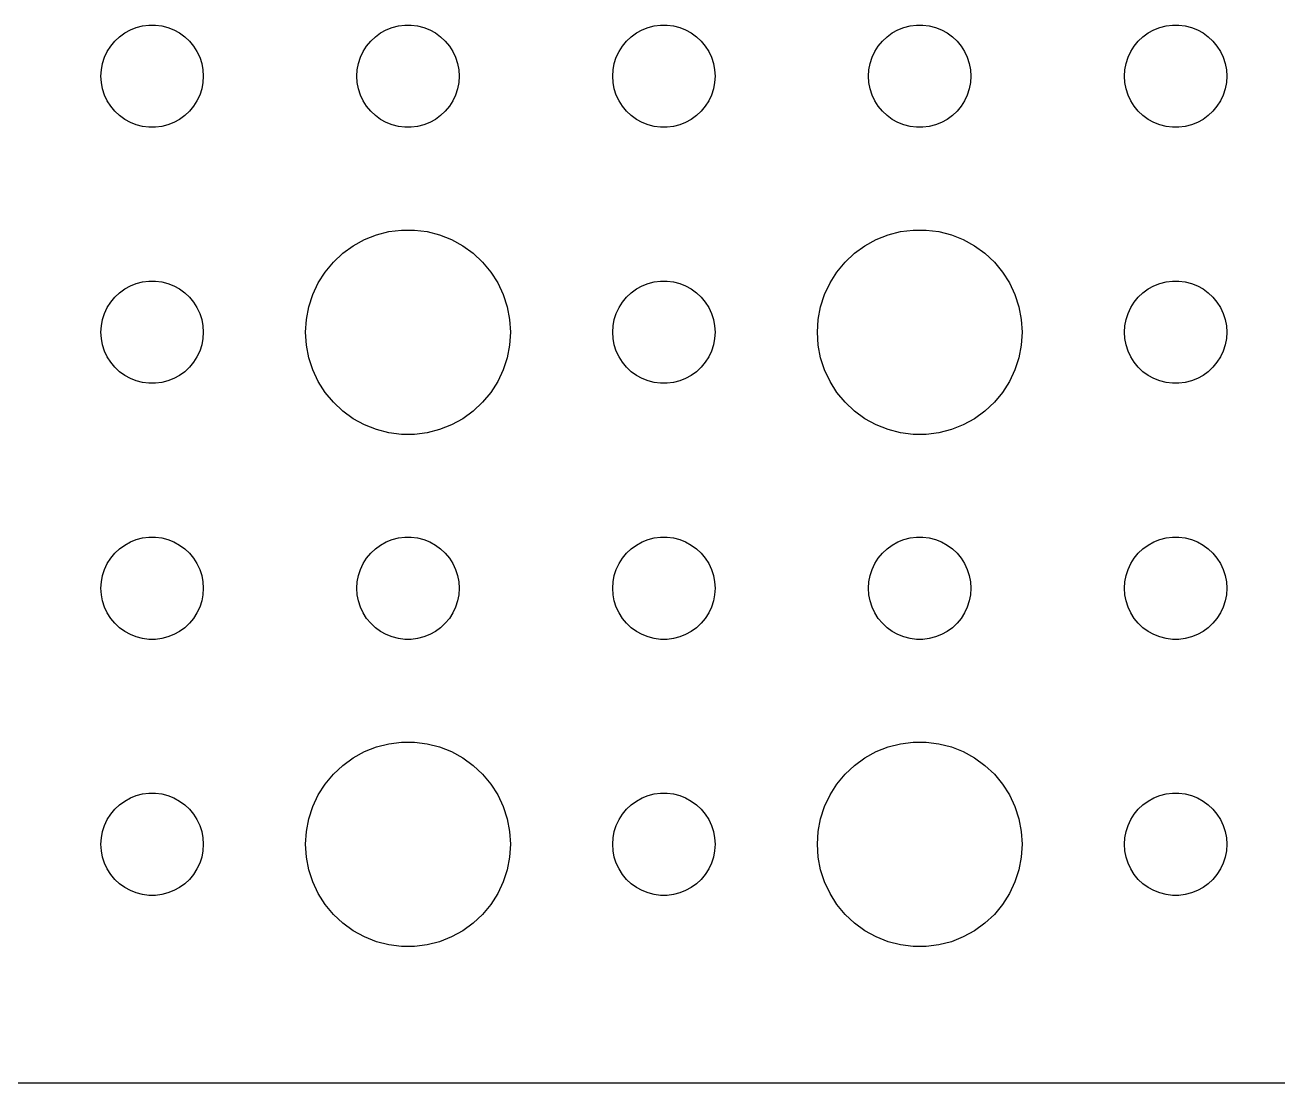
# Model space of a CAD drawing. Header units: metres. Extents: x -157 to 157, y -37 to 37.
# Drawn here: x -116.22 to -79.5, y -36.99 to -6 of the extents above; entities that cross this region are included whole.
import ezdxf

# ---------------------------------------------------------------- set-up
doc = ezdxf.new("R2010")
doc.units = ezdxf.units.M

msp = doc.modelspace()

# ---------------------------------------------------------------- linework, layer by layer
for p, q in [((-113.456, -6.34422), (-113.304, -6.23351)), ((-113.304, -6.23351), (-113.139, -6.14275)), ((-113.139, -6.14275), (-112.964, -6.07341)), ((-112.964, -6.07341), (-112.781, -6.02657)), ((-112.781, -6.02657), (-112.594, -6.00294)), ((-112.594, -6.00294), (-112.406, -6.00294)), ((-112.406, -6.00294), (-112.219, -6.02657)), ((-112.219, -6.02657), (-112.036, -6.07341)), ((-112.036, -6.07341), (-111.861, -6.14275)), ((-111.861, -6.14275), (-111.696, -6.23351)), ((-111.696, -6.23351), (-111.544, -6.34422)), ((-105.956, -6.34422), (-105.804, -6.23351)), ((-105.804, -6.23351), (-105.639, -6.14275)), ((-105.639, -6.14275), (-105.464, -6.07341)), ((-105.464, -6.07341), (-105.281, -6.02657)), ((-105.281, -6.02657), (-105.094, -6.00294)), ((-105.094, -6.00294), (-104.906, -6.00294)), ((-104.906, -6.00294), (-104.719, -6.02657)), ((-104.719, -6.02657), (-104.536, -6.07341)), ((-104.536, -6.07341), (-104.361, -6.14275)), ((-104.361, -6.14275), (-104.196, -6.23351)), ((-104.196, -6.23351), (-104.044, -6.34422)), ((-98.4561, -6.34422), (-98.3037, -6.23351)), ((-98.3037, -6.23351), (-98.1387, -6.14275)), ((-98.1387, -6.14275), (-97.9635, -6.07341)), ((-97.9635, -6.07341), (-97.7811, -6.02657)), ((-97.7811, -6.02657), (-97.5942, -6.00294)), ((-97.5942, -6.00294), (-97.4058, -6.00294)), ((-97.4058, -6.00294), (-97.2189, -6.02657)), ((-97.2189, -6.02657), (-97.0365, -6.07341)), ((-97.0365, -6.07341), (-96.8613, -6.14275)), ((-96.8613, -6.14275), (-96.6963, -6.23351)), ((-96.6963, -6.23351), (-96.5439, -6.34422)), ((-90.9561, -6.34422), (-90.8037, -6.23351)), ((-90.8037, -6.23351), (-90.6387, -6.14275)), ((-90.6387, -6.14275), (-90.4635, -6.07341)), ((-90.4635, -6.07341), (-90.2811, -6.02657)), ((-90.2811, -6.02657), (-90.0942, -6.00294)), ((-90.0942, -6.00294), (-89.9058, -6.00294)), ((-89.9058, -6.00294), (-89.7189, -6.02657)), ((-89.7189, -6.02657), (-89.5365, -6.07341)), ((-89.5365, -6.07341), (-89.3613, -6.14275)), ((-89.3613, -6.14275), (-89.1963, -6.23351)), ((-89.1963, -6.23351), (-89.0439, -6.34422)), ((-83.4561, -6.34422), (-83.3037, -6.23351)), ((-83.3037, -6.23351), (-83.1387, -6.14275)), ((-83.1387, -6.14275), (-82.9635, -6.07341)), ((-82.9635, -6.07341), (-82.7811, -6.02657)), ((-82.7811, -6.02657), (-82.5942, -6.00294)), ((-82.5942, -6.00294), (-82.4058, -6.00294)), ((-82.4058, -6.00294), (-82.2189, -6.02657)), ((-82.2189, -6.02657), (-82.0365, -6.07341)), ((-82.0365, -6.07341), (-81.8613, -6.14275)), ((-81.8613, -6.14275), (-81.6963, -6.23351)), ((-81.6963, -6.23351), (-81.5439, -6.34422)), ((-113.714, -6.61832), (-113.593, -6.47318)), ((-113.593, -6.47318), (-113.456, -6.34422)), ((-111.544, -6.34422), (-111.407, -6.47318)), ((-111.407, -6.47318), (-111.286, -6.61832)), ((-106.214, -6.61832), (-106.093, -6.47318)), ((-106.093, -6.47318), (-105.956, -6.34422)), ((-104.044, -6.34422), (-103.907, -6.47318)), ((-103.907, -6.47318), (-103.786, -6.61832)), ((-98.7135, -6.61832), (-98.5934, -6.47318)), ((-98.5934, -6.47318), (-98.4561, -6.34422)), ((-96.5439, -6.34422), (-96.4065, -6.47318)), ((-96.4065, -6.47318), (-96.2865, -6.61832)), ((-91.2135, -6.61832), (-91.0934, -6.47318)), ((-91.0934, -6.47318), (-90.9561, -6.34422)), ((-89.0439, -6.34422), (-88.9065, -6.47318)), ((-88.9065, -6.47318), (-88.7865, -6.61832)), ((-83.7135, -6.61832), (-83.5934, -6.47318)), ((-83.5934, -6.47318), (-83.4561, -6.34422)), ((-81.5439, -6.34422), (-81.4065, -6.47318)), ((-81.4065, -6.47318), (-81.2865, -6.61832)), ((-113.953, -7.12695), (-113.895, -6.9478)), ((-113.895, -6.9478), (-113.814, -6.77736)), ((-113.814, -6.77736), (-113.714, -6.61832)), ((-111.286, -6.61832), (-111.186, -6.77736)), ((-111.186, -6.77736), (-111.105, -6.9478)), ((-111.105, -6.9478), (-111.047, -7.12695)), ((-106.453, -7.12695), (-106.395, -6.9478)), ((-106.395, -6.9478), (-106.314, -6.77736)), ((-106.314, -6.77736), (-106.214, -6.61832)), ((-103.786, -6.61832), (-103.686, -6.77736)), ((-103.686, -6.77736), (-103.605, -6.9478)), ((-103.605, -6.9478), (-103.547, -7.12695)), ((-98.9529, -7.12695), (-98.8947, -6.9478)), ((-98.8947, -6.9478), (-98.8145, -6.77736)), ((-98.8145, -6.77736), (-98.7135, -6.61832)), ((-96.2865, -6.61832), (-96.1855, -6.77736)), ((-96.1855, -6.77736), (-96.1053, -6.9478)), ((-96.1053, -6.9478), (-96.0471, -7.12695)), ((-91.4529, -7.12695), (-91.3947, -6.9478)), ((-91.3947, -6.9478), (-91.3145, -6.77736)), ((-91.3145, -6.77736), (-91.2135, -6.61832)), ((-88.7865, -6.61832), (-88.6855, -6.77736)), ((-88.6855, -6.77736), (-88.6053, -6.9478)), ((-88.6053, -6.9478), (-88.5471, -7.12695)), ((-83.9529, -7.12695), (-83.8947, -6.9478)), ((-83.8947, -6.9478), (-83.8145, -6.77736)), ((-83.8145, -6.77736), (-83.7135, -6.61832)), ((-81.2865, -6.61832), (-81.1855, -6.77736)), ((-81.1855, -6.77736), (-81.1053, -6.9478)), ((-81.1053, -6.9478), (-81.0471, -7.12695)), ((-114, -7.5), (-113.988, -7.312)), ((-113.988, -7.312), (-113.953, -7.12695)), ((-111.047, -7.12695), (-111.012, -7.312)), ((-111.012, -7.312), (-111, -7.5)), ((-106.5, -7.5), (-106.488, -7.312)), ((-106.488, -7.312), (-106.453, -7.12695)), ((-103.547, -7.12695), (-103.512, -7.312)), ((-103.512, -7.312), (-103.5, -7.5)), ((-99, -7.5), (-98.9882, -7.312)), ((-98.9882, -7.312), (-98.9529, -7.12695)), ((-96.0471, -7.12695), (-96.0118, -7.312)), ((-96.0118, -7.312), (-96, -7.5)), ((-91.5, -7.5), (-91.4882, -7.312)), ((-91.4882, -7.312), (-91.4529, -7.12695)), ((-88.5471, -7.12695), (-88.5118, -7.312)), ((-88.5118, -7.312), (-88.5, -7.5)), ((-84, -7.5), (-83.9882, -7.312)), ((-83.9882, -7.312), (-83.9529, -7.12695)), ((-81.0471, -7.12695), (-81.0118, -7.312)), ((-81.0118, -7.312), (-81, -7.5)), ((-113.988, -7.68799), (-114, -7.5)), ((-113.953, -7.87303), (-113.988, -7.68799)), ((-111.012, -7.68799), (-111.047, -7.87303)), ((-111, -7.5), (-111.012, -7.68799)), ((-106.488, -7.68799), (-106.5, -7.5)), ((-106.453, -7.87303), (-106.488, -7.68799)), ((-103.512, -7.68799), (-103.547, -7.87303)), ((-103.5, -7.5), (-103.512, -7.68799)), ((-98.9882, -7.68799), (-99, -7.5)), ((-98.9529, -7.87303), (-98.9882, -7.68799)), ((-96.0118, -7.68799), (-96.0471, -7.87303)), ((-96, -7.5), (-96.0118, -7.68799)), ((-91.4882, -7.68799), (-91.5, -7.5)), ((-91.4529, -7.87303), (-91.4882, -7.68799)), ((-88.5118, -7.68799), (-88.5471, -7.87303)), ((-88.5, -7.5), (-88.5118, -7.68799)), ((-83.9882, -7.68799), (-84, -7.5)), ((-83.9529, -7.87303), (-83.9882, -7.68799)), ((-81.0118, -7.68799), (-81.0471, -7.87303)), ((-81, -7.5), (-81.0118, -7.68799)), ((-113.895, -8.05219), (-113.953, -7.87303)), ((-113.814, -8.22263), (-113.895, -8.05219)), ((-111.105, -8.05219), (-111.186, -8.22263)), ((-111.047, -7.87303), (-111.105, -8.05219)), ((-106.395, -8.05219), (-106.453, -7.87303)), ((-106.314, -8.22263), (-106.395, -8.05219)), ((-103.605, -8.05219), (-103.686, -8.22263)), ((-103.547, -7.87303), (-103.605, -8.05219)), ((-98.8947, -8.05219), (-98.9529, -7.87303)), ((-98.8145, -8.22263), (-98.8947, -8.05219)), ((-96.1053, -8.05219), (-96.1855, -8.22263)), ((-96.0471, -7.87303), (-96.1053, -8.05219)), ((-91.3947, -8.05219), (-91.4529, -7.87303)), ((-91.3145, -8.22263), (-91.3947, -8.05219)), ((-88.6053, -8.05219), (-88.6855, -8.22263)), ((-88.5471, -7.87303), (-88.6053, -8.05219)), ((-83.8947, -8.05219), (-83.9529, -7.87303)), ((-83.8145, -8.22263), (-83.8947, -8.05219)), ((-81.1053, -8.05219), (-81.1855, -8.22263)), ((-81.0471, -7.87303), (-81.1053, -8.05219)), ((-113.714, -8.38167), (-113.814, -8.22263)), ((-113.593, -8.52681), (-113.714, -8.38167)), ((-111.286, -8.38167), (-111.407, -8.52681)), ((-111.186, -8.22263), (-111.286, -8.38167)), ((-106.214, -8.38167), (-106.314, -8.22263)), ((-106.093, -8.52681), (-106.214, -8.38167)), ((-103.786, -8.38167), (-103.907, -8.52681)), ((-103.686, -8.22263), (-103.786, -8.38167)), ((-98.7135, -8.38167), (-98.8145, -8.22263)), ((-98.5934, -8.52681), (-98.7135, -8.38167)), ((-96.2865, -8.38167), (-96.4065, -8.52681)), ((-96.1855, -8.22263), (-96.2865, -8.38167)), ((-91.2135, -8.38167), (-91.3145, -8.22263)), ((-91.0934, -8.52681), (-91.2135, -8.38167)), ((-88.7865, -8.38167), (-88.9065, -8.52681)), ((-88.6855, -8.22263), (-88.7865, -8.38167)), ((-83.7135, -8.38167), (-83.8145, -8.22263)), ((-83.5934, -8.52681), (-83.7135, -8.38167)), ((-81.2865, -8.38167), (-81.4065, -8.52681)), ((-81.1855, -8.22263), (-81.2865, -8.38167)), ((-113.456, -8.65576), (-113.593, -8.52681)), ((-113.304, -8.76648), (-113.456, -8.65576)), ((-113.139, -8.85724), (-113.304, -8.76648)), ((-111.696, -8.76648), (-111.861, -8.85724)), ((-111.544, -8.65576), (-111.696, -8.76648)), ((-111.407, -8.52681), (-111.544, -8.65576)), ((-105.956, -8.65576), (-106.093, -8.52681)), ((-105.804, -8.76648), (-105.956, -8.65576)), ((-105.639, -8.85724), (-105.804, -8.76648)), ((-104.196, -8.76648), (-104.361, -8.85724)), ((-104.044, -8.65576), (-104.196, -8.76648)), ((-103.907, -8.52681), (-104.044, -8.65576)), ((-98.4561, -8.65576), (-98.5934, -8.52681)), ((-98.3037, -8.76648), (-98.4561, -8.65576)), ((-98.1387, -8.85724), (-98.3037, -8.76648)), ((-96.6963, -8.76648), (-96.8613, -8.85724)), ((-96.5439, -8.65576), (-96.6963, -8.76648)), ((-96.4065, -8.52681), (-96.5439, -8.65576)), ((-90.9561, -8.65576), (-91.0934, -8.52681)), ((-90.8037, -8.76648), (-90.9561, -8.65576)), ((-90.6387, -8.85724), (-90.8037, -8.76648)), ((-89.1963, -8.76648), (-89.3613, -8.85724)), ((-89.0439, -8.65576), (-89.1963, -8.76648)), ((-88.9065, -8.52681), (-89.0439, -8.65576)), ((-83.4561, -8.65576), (-83.5934, -8.52681)), ((-83.3037, -8.76648), (-83.4561, -8.65576)), ((-83.1387, -8.85724), (-83.3037, -8.76648)), ((-81.6963, -8.76648), (-81.8613, -8.85724)), ((-81.5439, -8.65576), (-81.6963, -8.76648)), ((-81.4065, -8.52681), (-81.5439, -8.65576)), ((-112.964, -8.92657), (-113.139, -8.85724)), ((-112.781, -8.97342), (-112.964, -8.92657)), ((-112.594, -8.99704), (-112.781, -8.97342)), ((-112.406, -8.99704), (-112.594, -8.99704)), ((-112.219, -8.97342), (-112.406, -8.99704)), ((-112.036, -8.92657), (-112.219, -8.97342)), ((-111.861, -8.85724), (-112.036, -8.92657)), ((-105.464, -8.92657), (-105.639, -8.85724)), ((-105.281, -8.97342), (-105.464, -8.92657)), ((-105.094, -8.99704), (-105.281, -8.97342)), ((-104.906, -8.99704), (-105.094, -8.99704)), ((-104.719, -8.97342), (-104.906, -8.99704)), ((-104.536, -8.92657), (-104.719, -8.97342)), ((-104.361, -8.85724), (-104.536, -8.92657)), ((-97.9635, -8.92657), (-98.1387, -8.85724)), ((-97.7811, -8.97342), (-97.9635, -8.92657)), ((-97.5942, -8.99704), (-97.7811, -8.97342)), ((-97.4058, -8.99704), (-97.5942, -8.99704)), ((-97.2189, -8.97342), (-97.4058, -8.99704)), ((-97.0365, -8.92657), (-97.2189, -8.97342)), ((-96.8613, -8.85724), (-97.0365, -8.92657)), ((-90.4635, -8.92657), (-90.6387, -8.85724)), ((-90.2811, -8.97342), (-90.4635, -8.92657)), ((-90.0942, -8.99704), (-90.2811, -8.97342)), ((-89.9058, -8.99704), (-90.0942, -8.99704)), ((-89.7189, -8.97342), (-89.9058, -8.99704)), ((-89.5365, -8.92657), (-89.7189, -8.97342)), ((-89.3613, -8.85724), (-89.5365, -8.92657)), ((-82.9635, -8.92657), (-83.1387, -8.85724)), ((-82.7811, -8.97342), (-82.9635, -8.92657)), ((-82.5942, -8.99704), (-82.7811, -8.97342)), ((-82.4058, -8.99704), (-82.5942, -8.99704)), ((-82.2189, -8.97342), (-82.4058, -8.99704)), ((-82.0365, -8.92657), (-82.2189, -8.97342)), ((-81.8613, -8.85724), (-82.0365, -8.92657)), ((-105.927, -12.1468), (-105.562, -12.0531)), ((-105.562, -12.0531), (-105.188, -12.0059)), ((-105.188, -12.0059), (-104.812, -12.0059)), ((-104.812, -12.0059), (-104.438, -12.0531)), ((-104.438, -12.0531), (-104.073, -12.1468)), ((-90.927, -12.1468), (-90.5621, -12.0531)), ((-90.5621, -12.0531), (-90.1884, -12.0059)), ((-90.1884, -12.0059), (-89.8116, -12.0059)), ((-89.8116, -12.0059), (-89.4379, -12.0531)), ((-89.4379, -12.0531), (-89.073, -12.1468)), ((-106.912, -12.6884), (-106.607, -12.467)), ((-106.607, -12.467), (-106.277, -12.2855)), ((-106.277, -12.2855), (-105.927, -12.1468)), ((-104.073, -12.1468), (-103.723, -12.2855)), ((-103.723, -12.2855), (-103.393, -12.467)), ((-103.393, -12.467), (-103.088, -12.6884)), ((-91.9123, -12.6884), (-91.6075, -12.467)), ((-91.6075, -12.467), (-91.2773, -12.2855)), ((-91.2773, -12.2855), (-90.927, -12.1468)), ((-89.073, -12.1468), (-88.7227, -12.2855)), ((-88.7227, -12.2855), (-88.3925, -12.467)), ((-88.3925, -12.467), (-88.0877, -12.6884)), ((-107.187, -12.9464), (-106.912, -12.6884)), ((-103.088, -12.6884), (-102.813, -12.9464)), ((-92.1869, -12.9464), (-91.9123, -12.6884)), ((-88.0877, -12.6884), (-87.8131, -12.9464)), ((-107.427, -13.2366), (-107.187, -12.9464)), ((-102.813, -12.9464), (-102.573, -13.2366)), ((-92.427, -13.2366), (-92.1869, -12.9464)), ((-87.8131, -12.9464), (-87.573, -13.2366)), ((-113.139, -13.6427), (-112.964, -13.5734)), ((-112.964, -13.5734), (-112.781, -13.5266)), ((-112.781, -13.5266), (-112.594, -13.5029)), ((-112.594, -13.5029), (-112.406, -13.5029)), ((-112.406, -13.5029), (-112.219, -13.5266)), ((-112.219, -13.5266), (-112.036, -13.5734)), ((-112.036, -13.5734), (-111.861, -13.6427)), ((-107.789, -13.8956), (-107.629, -13.5547)), ((-107.629, -13.5547), (-107.427, -13.2366)), ((-102.573, -13.2366), (-102.371, -13.5547)), ((-102.371, -13.5547), (-102.211, -13.8956)), ((-98.1387, -13.6427), (-97.9635, -13.5734)), ((-97.9635, -13.5734), (-97.7811, -13.5266)), ((-97.7811, -13.5266), (-97.5942, -13.5029)), ((-97.5942, -13.5029), (-97.4058, -13.5029)), ((-97.4058, -13.5029), (-97.2189, -13.5266)), ((-97.2189, -13.5266), (-97.0365, -13.5734)), ((-97.0365, -13.5734), (-96.8613, -13.6427)), ((-92.7893, -13.8956), (-92.6289, -13.5547)), ((-92.6289, -13.5547), (-92.427, -13.2366)), ((-87.573, -13.2366), (-87.3711, -13.5547)), ((-87.3711, -13.5547), (-87.2107, -13.8956)), ((-83.1387, -13.6427), (-82.9635, -13.5734)), ((-82.9635, -13.5734), (-82.7811, -13.5266)), ((-82.7811, -13.5266), (-82.5942, -13.5029)), ((-82.5942, -13.5029), (-82.4058, -13.5029)), ((-82.4058, -13.5029), (-82.2189, -13.5266)), ((-82.2189, -13.5266), (-82.0365, -13.5734)), ((-82.0365, -13.5734), (-81.8613, -13.6427)), ((-113.593, -13.9732), (-113.456, -13.8442)), ((-113.456, -13.8442), (-113.304, -13.7335)), ((-113.304, -13.7335), (-113.139, -13.6427)), ((-111.861, -13.6427), (-111.696, -13.7335)), ((-111.696, -13.7335), (-111.544, -13.8442)), ((-111.544, -13.8442), (-111.407, -13.9732)), ((-107.906, -14.2539), (-107.789, -13.8956)), ((-102.211, -13.8956), (-102.094, -14.2539)), ((-98.5934, -13.9732), (-98.4561, -13.8442)), ((-98.4561, -13.8442), (-98.3037, -13.7335)), ((-98.3037, -13.7335), (-98.1387, -13.6427)), ((-96.8613, -13.6427), (-96.6963, -13.7335)), ((-96.6963, -13.7335), (-96.5439, -13.8442)), ((-96.5439, -13.8442), (-96.4065, -13.9732)), ((-92.9057, -14.2539), (-92.7893, -13.8956)), ((-87.2107, -13.8956), (-87.0943, -14.2539)), ((-83.5934, -13.9732), (-83.4561, -13.8442)), ((-83.4561, -13.8442), (-83.3037, -13.7335)), ((-83.3037, -13.7335), (-83.1387, -13.6427)), ((-81.8613, -13.6427), (-81.6963, -13.7335)), ((-81.6963, -13.7335), (-81.5439, -13.8442)), ((-81.5439, -13.8442), (-81.4065, -13.9732)), ((-113.895, -14.4478), (-113.814, -14.2774)), ((-113.814, -14.2774), (-113.714, -14.1183)), ((-113.714, -14.1183), (-113.593, -13.9732)), ((-111.407, -13.9732), (-111.286, -14.1183)), ((-111.286, -14.1183), (-111.186, -14.2774)), ((-111.186, -14.2774), (-111.105, -14.4478)), ((-107.976, -14.624), (-107.906, -14.2539)), ((-102.094, -14.2539), (-102.024, -14.624)), ((-98.8947, -14.4478), (-98.8145, -14.2774)), ((-98.8145, -14.2774), (-98.7135, -14.1183)), ((-98.7135, -14.1183), (-98.5934, -13.9732)), ((-96.4065, -13.9732), (-96.2865, -14.1183)), ((-96.2865, -14.1183), (-96.1855, -14.2774)), ((-96.1855, -14.2774), (-96.1053, -14.4478)), ((-92.9763, -14.624), (-92.9057, -14.2539)), ((-87.0943, -14.2539), (-87.0237, -14.624)), ((-83.8947, -14.4478), (-83.8145, -14.2774)), ((-83.8145, -14.2774), (-83.7135, -14.1183)), ((-83.7135, -14.1183), (-83.5934, -13.9732)), ((-81.4065, -13.9732), (-81.2865, -14.1183)), ((-81.2865, -14.1183), (-81.1855, -14.2774)), ((-81.1855, -14.2774), (-81.1053, -14.4478)), ((-113.988, -14.812), (-113.953, -14.627)), ((-113.953, -14.627), (-113.895, -14.4478)), ((-111.105, -14.4478), (-111.047, -14.627)), ((-111.047, -14.627), (-111.012, -14.812)), ((-108, -15), (-107.976, -14.624)), ((-102.024, -14.624), (-102, -15)), ((-98.9882, -14.812), (-98.9529, -14.627)), ((-98.9529, -14.627), (-98.8947, -14.4478)), ((-96.1053, -14.4478), (-96.0471, -14.627)), ((-96.0471, -14.627), (-96.0118, -14.812)), ((-93, -15), (-92.9763, -14.624)), ((-87.0237, -14.624), (-87, -15)), ((-83.9882, -14.812), (-83.9529, -14.627)), ((-83.9529, -14.627), (-83.8947, -14.4478)), ((-81.1053, -14.4478), (-81.0471, -14.627)), ((-81.0471, -14.627), (-81.0118, -14.812)), ((-114, -15), (-113.988, -14.812)), ((-113.988, -15.188), (-114, -15)), ((-111.012, -14.812), (-111, -15)), ((-111, -15), (-111.012, -15.188)), ((-107.976, -15.376), (-108, -15)), ((-102, -15), (-102.024, -15.376)), ((-99, -15), (-98.9882, -14.812)), ((-98.9882, -15.188), (-99, -15)), ((-96.0118, -14.812), (-96, -15)), ((-96, -15), (-96.0118, -15.188)), ((-92.9763, -15.376), (-93, -15)), ((-87, -15), (-87.0237, -15.376)), ((-84, -15), (-83.9882, -14.812)), ((-83.9882, -15.188), (-84, -15)), ((-81.0118, -14.812), (-81, -15)), ((-81, -15), (-81.0118, -15.188)), ((-113.953, -15.373), (-113.988, -15.188)), ((-113.895, -15.5522), (-113.953, -15.373)), ((-111.047, -15.373), (-111.105, -15.5522)), ((-111.012, -15.188), (-111.047, -15.373)), ((-107.906, -15.7461), (-107.976, -15.376)), ((-102.024, -15.376), (-102.094, -15.7461)), ((-98.9529, -15.373), (-98.9882, -15.188)), ((-98.8947, -15.5522), (-98.9529, -15.373)), ((-96.0471, -15.373), (-96.1053, -15.5522)), ((-96.0118, -15.188), (-96.0471, -15.373)), ((-92.9057, -15.7461), (-92.9763, -15.376)), ((-87.0237, -15.376), (-87.0943, -15.7461)), ((-83.9529, -15.373), (-83.9882, -15.188)), ((-83.8947, -15.5522), (-83.9529, -15.373)), ((-81.0471, -15.373), (-81.1053, -15.5522)), ((-81.0118, -15.188), (-81.0471, -15.373)), ((-113.814, -15.7226), (-113.895, -15.5522)), ((-113.714, -15.8817), (-113.814, -15.7226)), ((-111.186, -15.7226), (-111.286, -15.8817)), ((-111.105, -15.5522), (-111.186, -15.7226)), ((-107.789, -16.1044), (-107.906, -15.7461)), ((-102.094, -15.7461), (-102.211, -16.1044)), ((-98.8145, -15.7226), (-98.8947, -15.5522)), ((-98.7135, -15.8817), (-98.8145, -15.7226)), ((-96.1855, -15.7226), (-96.2865, -15.8817)), ((-96.1053, -15.5522), (-96.1855, -15.7226)), ((-92.7893, -16.1044), (-92.9057, -15.7461)), ((-87.0943, -15.7461), (-87.2107, -16.1044)), ((-83.8145, -15.7226), (-83.8947, -15.5522)), ((-83.7135, -15.8817), (-83.8145, -15.7226)), ((-81.1855, -15.7226), (-81.2865, -15.8817)), ((-81.1053, -15.5522), (-81.1855, -15.7226)), ((-113.593, -16.0268), (-113.714, -15.8817)), ((-113.456, -16.1558), (-113.593, -16.0268)), ((-113.304, -16.2665), (-113.456, -16.1558)), ((-111.544, -16.1558), (-111.696, -16.2665)), ((-111.407, -16.0268), (-111.544, -16.1558)), ((-111.286, -15.8817), (-111.407, -16.0268)), ((-107.629, -16.4453), (-107.789, -16.1044)), ((-102.211, -16.1044), (-102.371, -16.4453)), ((-98.5934, -16.0268), (-98.7135, -15.8817)), ((-98.4561, -16.1558), (-98.5934, -16.0268)), ((-98.3037, -16.2665), (-98.4561, -16.1558)), ((-96.5439, -16.1558), (-96.6963, -16.2665)), ((-96.4065, -16.0268), (-96.5439, -16.1558)), ((-96.2865, -15.8817), (-96.4065, -16.0268)), ((-92.6289, -16.4453), (-92.7893, -16.1044)), ((-87.2107, -16.1044), (-87.3711, -16.4453)), ((-83.5934, -16.0268), (-83.7135, -15.8817)), ((-83.4561, -16.1558), (-83.5934, -16.0268)), ((-83.3037, -16.2665), (-83.4561, -16.1558)), ((-81.5439, -16.1558), (-81.6963, -16.2665)), ((-81.4065, -16.0268), (-81.5439, -16.1558)), ((-81.2865, -15.8817), (-81.4065, -16.0268)), ((-113.139, -16.3572), (-113.304, -16.2665)), ((-112.964, -16.4266), (-113.139, -16.3572)), ((-112.781, -16.4734), (-112.964, -16.4266)), ((-112.594, -16.497), (-112.781, -16.4734)), ((-112.406, -16.497), (-112.594, -16.497)), ((-112.219, -16.4734), (-112.406, -16.497)), ((-112.036, -16.4266), (-112.219, -16.4734)), ((-111.861, -16.3572), (-112.036, -16.4266)), ((-111.696, -16.2665), (-111.861, -16.3572)), ((-107.427, -16.7634), (-107.629, -16.4453)), ((-102.371, -16.4453), (-102.573, -16.7634)), ((-98.1387, -16.3572), (-98.3037, -16.2665)), ((-97.9635, -16.4266), (-98.1387, -16.3572)), ((-97.7811, -16.4734), (-97.9635, -16.4266)), ((-97.5942, -16.497), (-97.7811, -16.4734)), ((-97.4058, -16.497), (-97.5942, -16.497)), ((-97.2189, -16.4734), (-97.4058, -16.497)), ((-97.0365, -16.4266), (-97.2189, -16.4734)), ((-96.8613, -16.3572), (-97.0365, -16.4266)), ((-96.6963, -16.2665), (-96.8613, -16.3572)), ((-92.427, -16.7634), (-92.6289, -16.4453)), ((-87.3711, -16.4453), (-87.573, -16.7634)), ((-83.1387, -16.3572), (-83.3037, -16.2665)), ((-82.9635, -16.4266), (-83.1387, -16.3572)), ((-82.7811, -16.4734), (-82.9635, -16.4266)), ((-82.5942, -16.497), (-82.7811, -16.4734)), ((-82.4058, -16.497), (-82.5942, -16.497)), ((-82.2189, -16.4734), (-82.4058, -16.497)), ((-82.0365, -16.4266), (-82.2189, -16.4734)), ((-81.8613, -16.3572), (-82.0365, -16.4266)), ((-81.6963, -16.2665), (-81.8613, -16.3572)), ((-107.187, -17.0536), (-107.427, -16.7634)), ((-102.573, -16.7634), (-102.813, -17.0536)), ((-92.1869, -17.0536), (-92.427, -16.7634)), ((-87.573, -16.7634), (-87.8131, -17.0536)), ((-106.912, -17.3115), (-107.187, -17.0536)), ((-102.813, -17.0536), (-103.088, -17.3115)), ((-91.9123, -17.3115), (-92.1869, -17.0536)), ((-87.8131, -17.0536), (-88.0877, -17.3115)), ((-106.607, -17.533), (-106.912, -17.3115)), ((-106.277, -17.7145), (-106.607, -17.533)), ((-103.393, -17.533), (-103.723, -17.7145)), ((-103.088, -17.3115), (-103.393, -17.533)), ((-91.6075, -17.533), (-91.9123, -17.3115)), ((-91.2773, -17.7145), (-91.6075, -17.533)), ((-88.3925, -17.533), (-88.7227, -17.7145)), ((-88.0877, -17.3115), (-88.3925, -17.533)), ((-105.927, -17.8532), (-106.277, -17.7145)), ((-105.562, -17.9469), (-105.927, -17.8532)), ((-105.188, -17.9941), (-105.562, -17.9469)), ((-104.812, -17.9941), (-105.188, -17.9941)), ((-104.438, -17.9469), (-104.812, -17.9941)), ((-104.073, -17.8532), (-104.438, -17.9469)), ((-103.723, -17.7145), (-104.073, -17.8532)), ((-90.927, -17.8532), (-91.2773, -17.7145)), ((-90.5621, -17.9469), (-90.927, -17.8532)), ((-90.1884, -17.9941), (-90.5621, -17.9469)), ((-89.8116, -17.9941), (-90.1884, -17.9941)), ((-89.4379, -17.9469), (-89.8116, -17.9941)), ((-89.073, -17.8532), (-89.4379, -17.9469)), ((-88.7227, -17.7145), (-89.073, -17.8532)), ((-113.456, -21.3442), (-113.304, -21.2335)), ((-113.304, -21.2335), (-113.139, -21.1427)), ((-113.139, -21.1427), (-112.964, -21.0734)), ((-112.964, -21.0734), (-112.781, -21.0266)), ((-112.781, -21.0266), (-112.594, -21.003)), ((-112.594, -21.003), (-112.406, -21.003)), ((-112.406, -21.003), (-112.219, -21.0266)), ((-112.219, -21.0266), (-112.036, -21.0734)), ((-112.036, -21.0734), (-111.861, -21.1427)), ((-111.861, -21.1427), (-111.696, -21.2335)), ((-111.696, -21.2335), (-111.544, -21.3442)), ((-105.956, -21.3442), (-105.804, -21.2335)), ((-105.804, -21.2335), (-105.639, -21.1427)), ((-105.639, -21.1427), (-105.464, -21.0734)), ((-105.464, -21.0734), (-105.281, -21.0266)), ((-105.281, -21.0266), (-105.094, -21.003)), ((-105.094, -21.003), (-104.906, -21.003)), ((-104.906, -21.003), (-104.719, -21.0266)), ((-104.719, -21.0266), (-104.536, -21.0734)), ((-104.536, -21.0734), (-104.361, -21.1427)), ((-104.361, -21.1427), (-104.196, -21.2335)), ((-104.196, -21.2335), (-104.044, -21.3442)), ((-98.4561, -21.3442), (-98.3037, -21.2335)), ((-98.3037, -21.2335), (-98.1387, -21.1427)), ((-98.1387, -21.1427), (-97.9635, -21.0734)), ((-97.9635, -21.0734), (-97.7811, -21.0266)), ((-97.7811, -21.0266), (-97.5942, -21.003)), ((-97.5942, -21.003), (-97.4058, -21.003)), ((-97.4058, -21.003), (-97.2189, -21.0266)), ((-97.2189, -21.0266), (-97.0365, -21.0734)), ((-97.0365, -21.0734), (-96.8613, -21.1427)), ((-96.8613, -21.1427), (-96.6963, -21.2335)), ((-96.6963, -21.2335), (-96.5439, -21.3442)), ((-90.9561, -21.3442), (-90.8037, -21.2335)), ((-90.8037, -21.2335), (-90.6387, -21.1427)), ((-90.6387, -21.1427), (-90.4635, -21.0734)), ((-90.4635, -21.0734), (-90.2811, -21.0266)), ((-90.2811, -21.0266), (-90.0942, -21.003)), ((-90.0942, -21.003), (-89.9058, -21.003)), ((-89.9058, -21.003), (-89.7189, -21.0266)), ((-89.7189, -21.0266), (-89.5365, -21.0734)), ((-89.5365, -21.0734), (-89.3613, -21.1427)), ((-89.3613, -21.1427), (-89.1963, -21.2335)), ((-89.1963, -21.2335), (-89.0439, -21.3442)), ((-83.4561, -21.3442), (-83.3037, -21.2335)), ((-83.3037, -21.2335), (-83.1387, -21.1427)), ((-83.1387, -21.1427), (-82.9635, -21.0734)), ((-82.9635, -21.0734), (-82.7811, -21.0266)), ((-82.7811, -21.0266), (-82.5942, -21.003)), ((-82.5942, -21.003), (-82.4058, -21.003)), ((-82.4058, -21.003), (-82.2189, -21.0266)), ((-82.2189, -21.0266), (-82.0365, -21.0734)), ((-82.0365, -21.0734), (-81.8613, -21.1427)), ((-81.8613, -21.1427), (-81.6963, -21.2335)), ((-81.6963, -21.2335), (-81.5439, -21.3442)), ((-113.814, -21.7774), (-113.714, -21.6183)), ((-113.714, -21.6183), (-113.593, -21.4732)), ((-113.593, -21.4732), (-113.456, -21.3442)), ((-111.544, -21.3442), (-111.407, -21.4732)), ((-111.407, -21.4732), (-111.286, -21.6183)), ((-111.286, -21.6183), (-111.186, -21.7774)), ((-106.314, -21.7774), (-106.214, -21.6183)), ((-106.214, -21.6183), (-106.093, -21.4732)), ((-106.093, -21.4732), (-105.956, -21.3442)), ((-104.044, -21.3442), (-103.907, -21.4732)), ((-103.907, -21.4732), (-103.786, -21.6183)), ((-103.786, -21.6183), (-103.686, -21.7774)), ((-98.8145, -21.7774), (-98.7135, -21.6183)), ((-98.7135, -21.6183), (-98.5934, -21.4732)), ((-98.5934, -21.4732), (-98.4561, -21.3442)), ((-96.5439, -21.3442), (-96.4065, -21.4732)), ((-96.4065, -21.4732), (-96.2865, -21.6183)), ((-96.2865, -21.6183), (-96.1855, -21.7774)), ((-91.3145, -21.7774), (-91.2135, -21.6183)), ((-91.2135, -21.6183), (-91.0934, -21.4732)), ((-91.0934, -21.4732), (-90.9561, -21.3442)), ((-89.0439, -21.3442), (-88.9065, -21.4732)), ((-88.9065, -21.4732), (-88.7865, -21.6183)), ((-88.7865, -21.6183), (-88.6855, -21.7774)), ((-83.8145, -21.7774), (-83.7135, -21.6183)), ((-83.7135, -21.6183), (-83.5934, -21.4732)), ((-83.5934, -21.4732), (-83.4561, -21.3442)), ((-81.5439, -21.3442), (-81.4065, -21.4732)), ((-81.4065, -21.4732), (-81.2865, -21.6183)), ((-81.2865, -21.6183), (-81.1855, -21.7774)), ((-113.953, -22.127), (-113.895, -21.9478)), ((-113.895, -21.9478), (-113.814, -21.7774)), ((-111.186, -21.7774), (-111.105, -21.9478)), ((-111.105, -21.9478), (-111.047, -22.127)), ((-106.453, -22.127), (-106.395, -21.9478)), ((-106.395, -21.9478), (-106.314, -21.7774)), ((-103.686, -21.7774), (-103.605, -21.9478)), ((-103.605, -21.9478), (-103.547, -22.127)), ((-98.9529, -22.127), (-98.8947, -21.9478)), ((-98.8947, -21.9478), (-98.8145, -21.7774)), ((-96.1855, -21.7774), (-96.1053, -21.9478)), ((-96.1053, -21.9478), (-96.0471, -22.127)), ((-91.4529, -22.127), (-91.3947, -21.9478)), ((-91.3947, -21.9478), (-91.3145, -21.7774)), ((-88.6855, -21.7774), (-88.6053, -21.9478)), ((-88.6053, -21.9478), (-88.5471, -22.127)), ((-83.9529, -22.127), (-83.8947, -21.9478)), ((-83.8947, -21.9478), (-83.8145, -21.7774)), ((-81.1855, -21.7774), (-81.1053, -21.9478)), ((-81.1053, -21.9478), (-81.0471, -22.127)), ((-114, -22.5), (-113.988, -22.312)), ((-113.988, -22.312), (-113.953, -22.127)), ((-111.047, -22.127), (-111.012, -22.312)), ((-111.012, -22.312), (-111, -22.5)), ((-106.5, -22.5), (-106.488, -22.312)), ((-106.488, -22.312), (-106.453, -22.127)), ((-103.547, -22.127), (-103.512, -22.312)), ((-103.512, -22.312), (-103.5, -22.5)), ((-99, -22.5), (-98.9882, -22.312)), ((-98.9882, -22.312), (-98.9529, -22.127)), ((-96.0471, -22.127), (-96.0118, -22.312)), ((-96.0118, -22.312), (-96, -22.5)), ((-91.5, -22.5), (-91.4882, -22.312)), ((-91.4882, -22.312), (-91.4529, -22.127)), ((-88.5471, -22.127), (-88.5118, -22.312)), ((-88.5118, -22.312), (-88.5, -22.5)), ((-84, -22.5), (-83.9882, -22.312)), ((-83.9882, -22.312), (-83.9529, -22.127)), ((-81.0471, -22.127), (-81.0118, -22.312)), ((-81.0118, -22.312), (-81, -22.5)), ((-113.988, -22.688), (-114, -22.5)), ((-113.953, -22.873), (-113.988, -22.688)), ((-111.012, -22.688), (-111.047, -22.873)), ((-111, -22.5), (-111.012, -22.688)), ((-106.488, -22.688), (-106.5, -22.5)), ((-106.453, -22.873), (-106.488, -22.688)), ((-103.512, -22.688), (-103.547, -22.873)), ((-103.5, -22.5), (-103.512, -22.688)), ((-98.9882, -22.688), (-99, -22.5)), ((-98.9529, -22.873), (-98.9882, -22.688)), ((-96.0118, -22.688), (-96.0471, -22.873)), ((-96, -22.5), (-96.0118, -22.688)), ((-91.4882, -22.688), (-91.5, -22.5)), ((-91.4529, -22.873), (-91.4882, -22.688)), ((-88.5118, -22.688), (-88.5471, -22.873)), ((-88.5, -22.5), (-88.5118, -22.688)), ((-83.9882, -22.688), (-84, -22.5)), ((-83.9529, -22.873), (-83.9882, -22.688)), ((-81.0118, -22.688), (-81.0471, -22.873)), ((-81, -22.5), (-81.0118, -22.688)), ((-113.895, -23.0522), (-113.953, -22.873)), ((-113.814, -23.2226), (-113.895, -23.0522)), ((-111.105, -23.0522), (-111.186, -23.2226)), ((-111.047, -22.873), (-111.105, -23.0522)), ((-106.395, -23.0522), (-106.453, -22.873)), ((-106.314, -23.2226), (-106.395, -23.0522)), ((-103.605, -23.0522), (-103.686, -23.2226)), ((-103.547, -22.873), (-103.605, -23.0522)), ((-98.8947, -23.0522), (-98.9529, -22.873)), ((-98.8145, -23.2226), (-98.8947, -23.0522)), ((-96.1053, -23.0522), (-96.1855, -23.2226)), ((-96.0471, -22.873), (-96.1053, -23.0522)), ((-91.3947, -23.0522), (-91.4529, -22.873)), ((-91.3145, -23.2226), (-91.3947, -23.0522)), ((-88.6053, -23.0522), (-88.6855, -23.2226)), ((-88.5471, -22.873), (-88.6053, -23.0522)), ((-83.8947, -23.0522), (-83.9529, -22.873)), ((-83.8145, -23.2226), (-83.8947, -23.0522)), ((-81.1053, -23.0522), (-81.1855, -23.2226)), ((-81.0471, -22.873), (-81.1053, -23.0522)), ((-113.714, -23.3817), (-113.814, -23.2226)), ((-113.593, -23.5268), (-113.714, -23.3817)), ((-111.286, -23.3817), (-111.407, -23.5268)), ((-111.186, -23.2226), (-111.286, -23.3817)), ((-106.214, -23.3817), (-106.314, -23.2226)), ((-106.093, -23.5268), (-106.214, -23.3817)), ((-103.786, -23.3817), (-103.907, -23.5268)), ((-103.686, -23.2226), (-103.786, -23.3817)), ((-98.7135, -23.3817), (-98.8145, -23.2226)), ((-98.5934, -23.5268), (-98.7135, -23.3817)), ((-96.2865, -23.3817), (-96.4065, -23.5268)), ((-96.1855, -23.2226), (-96.2865, -23.3817)), ((-91.2135, -23.3817), (-91.3145, -23.2226)), ((-91.0934, -23.5268), (-91.2135, -23.3817)), ((-88.7865, -23.3817), (-88.9065, -23.5268)), ((-88.6855, -23.2226), (-88.7865, -23.3817)), ((-83.7135, -23.3817), (-83.8145, -23.2226)), ((-83.5934, -23.5268), (-83.7135, -23.3817)), ((-81.2865, -23.3817), (-81.4065, -23.5268)), ((-81.1855, -23.2226), (-81.2865, -23.3817)), ((-113.456, -23.6558), (-113.593, -23.5268)), ((-113.304, -23.7665), (-113.456, -23.6558)), ((-113.139, -23.8572), (-113.304, -23.7665)), ((-112.964, -23.9266), (-113.139, -23.8572)), ((-111.861, -23.8572), (-112.036, -23.9266)), ((-111.696, -23.7665), (-111.861, -23.8572)), ((-111.544, -23.6558), (-111.696, -23.7665)), ((-111.407, -23.5268), (-111.544, -23.6558)), ((-105.956, -23.6558), (-106.093, -23.5268)), ((-105.804, -23.7665), (-105.956, -23.6558)), ((-105.639, -23.8572), (-105.804, -23.7665)), ((-105.464, -23.9266), (-105.639, -23.8572)), ((-104.361, -23.8572), (-104.536, -23.9266)), ((-104.196, -23.7665), (-104.361, -23.8572)), ((-104.044, -23.6558), (-104.196, -23.7665)), ((-103.907, -23.5268), (-104.044, -23.6558)), ((-98.4561, -23.6558), (-98.5934, -23.5268)), ((-98.3037, -23.7665), (-98.4561, -23.6558)), ((-98.1387, -23.8572), (-98.3037, -23.7665)), ((-97.9635, -23.9266), (-98.1387, -23.8572)), ((-96.8613, -23.8572), (-97.0365, -23.9266)), ((-96.6963, -23.7665), (-96.8613, -23.8572)), ((-96.5439, -23.6558), (-96.6963, -23.7665)), ((-96.4065, -23.5268), (-96.5439, -23.6558)), ((-90.9561, -23.6558), (-91.0934, -23.5268)), ((-90.8037, -23.7665), (-90.9561, -23.6558)), ((-90.6387, -23.8572), (-90.8037, -23.7665)), ((-90.4635, -23.9266), (-90.6387, -23.8572)), ((-89.3613, -23.8572), (-89.5365, -23.9266)), ((-89.1963, -23.7665), (-89.3613, -23.8572)), ((-89.0439, -23.6558), (-89.1963, -23.7665)), ((-88.9065, -23.5268), (-89.0439, -23.6558)), ((-83.4561, -23.6558), (-83.5934, -23.5268)), ((-83.3037, -23.7665), (-83.4561, -23.6558)), ((-83.1387, -23.8572), (-83.3037, -23.7665)), ((-82.9635, -23.9266), (-83.1387, -23.8572)), ((-81.8613, -23.8572), (-82.0365, -23.9266)), ((-81.6963, -23.7665), (-81.8613, -23.8572)), ((-81.5439, -23.6558), (-81.6963, -23.7665)), ((-81.4065, -23.5268), (-81.5439, -23.6558)), ((-112.781, -23.9734), (-112.964, -23.9266)), ((-112.594, -23.997), (-112.781, -23.9734)), ((-112.406, -23.997), (-112.594, -23.997)), ((-112.219, -23.9734), (-112.406, -23.997)), ((-112.036, -23.9266), (-112.219, -23.9734)), ((-105.281, -23.9734), (-105.464, -23.9266)), ((-105.094, -23.997), (-105.281, -23.9734)), ((-104.906, -23.997), (-105.094, -23.997)), ((-104.719, -23.9734), (-104.906, -23.997)), ((-104.536, -23.9266), (-104.719, -23.9734)), ((-97.7811, -23.9734), (-97.9635, -23.9266)), ((-97.5942, -23.997), (-97.7811, -23.9734)), ((-97.4058, -23.997), (-97.5942, -23.997)), ((-97.2189, -23.9734), (-97.4058, -23.997)), ((-97.0365, -23.9266), (-97.2189, -23.9734)), ((-90.2811, -23.9734), (-90.4635, -23.9266)), ((-90.0942, -23.997), (-90.2811, -23.9734)), ((-89.9058, -23.997), (-90.0942, -23.997)), ((-89.7189, -23.9734), (-89.9058, -23.997)), ((-89.5365, -23.9266), (-89.7189, -23.9734)), ((-82.7811, -23.9734), (-82.9635, -23.9266)), ((-82.5942, -23.997), (-82.7811, -23.9734)), ((-82.4058, -23.997), (-82.5942, -23.997)), ((-82.2189, -23.9734), (-82.4058, -23.997)), ((-82.0365, -23.9266), (-82.2189, -23.9734)), ((-106.277, -27.2855), (-105.927, -27.1468)), ((-105.927, -27.1468), (-105.562, -27.0531)), ((-105.562, -27.0531), (-105.188, -27.0059)), ((-105.188, -27.0059), (-104.812, -27.0059)), ((-104.812, -27.0059), (-104.438, -27.0531)), ((-104.438, -27.0531), (-104.073, -27.1468)), ((-104.073, -27.1468), (-103.723, -27.2855)), ((-91.2773, -27.2855), (-90.927, -27.1468)), ((-90.927, -27.1468), (-90.5621, -27.0531)), ((-90.5621, -27.0531), (-90.1884, -27.0059)), ((-90.1884, -27.0059), (-89.8116, -27.0059)), ((-89.8116, -27.0059), (-89.4379, -27.0531)), ((-89.4379, -27.0531), (-89.073, -27.1468)), ((-89.073, -27.1468), (-88.7227, -27.2855)), ((-106.912, -27.6884), (-106.607, -27.467)), ((-106.607, -27.467), (-106.277, -27.2855)), ((-103.723, -27.2855), (-103.393, -27.467)), ((-103.393, -27.467), (-103.088, -27.6884)), ((-91.9123, -27.6884), (-91.6075, -27.467)), ((-91.6075, -27.467), (-91.2773, -27.2855)), ((-88.7227, -27.2855), (-88.3925, -27.467)), ((-88.3925, -27.467), (-88.0877, -27.6884)), ((-107.187, -27.9464), (-106.912, -27.6884)), ((-103.088, -27.6884), (-102.813, -27.9464)), ((-92.1869, -27.9464), (-91.9123, -27.6884)), ((-88.0877, -27.6884), (-87.8131, -27.9464)), ((-107.629, -28.5547), (-107.427, -28.2366)), ((-107.427, -28.2366), (-107.187, -27.9464)), ((-102.813, -27.9464), (-102.573, -28.2366)), ((-102.573, -28.2366), (-102.371, -28.5547)), ((-92.6289, -28.5547), (-92.427, -28.2366)), ((-92.427, -28.2366), (-92.1869, -27.9464)), ((-87.8131, -27.9464), (-87.573, -28.2366)), ((-87.573, -28.2366), (-87.3711, -28.5547)), ((-113.304, -28.7335), (-113.139, -28.6427)), ((-113.139, -28.6427), (-112.964, -28.5734)), ((-112.964, -28.5734), (-112.781, -28.5266)), ((-112.781, -28.5266), (-112.594, -28.503)), ((-112.594, -28.503), (-112.406, -28.503)), ((-112.406, -28.503), (-112.219, -28.5266)), ((-112.219, -28.5266), (-112.036, -28.5734)), ((-112.036, -28.5734), (-111.861, -28.6427)), ((-111.861, -28.6427), (-111.696, -28.7335)), ((-107.789, -28.8956), (-107.629, -28.5547)), ((-102.371, -28.5547), (-102.211, -28.8956)), ((-98.3037, -28.7335), (-98.1387, -28.6427)), ((-98.1387, -28.6427), (-97.9635, -28.5734)), ((-97.9635, -28.5734), (-97.7811, -28.5266)), ((-97.7811, -28.5266), (-97.5942, -28.503)), ((-97.5942, -28.503), (-97.4058, -28.503)), ((-97.4058, -28.503), (-97.2189, -28.5266)), ((-97.2189, -28.5266), (-97.0365, -28.5734)), ((-97.0365, -28.5734), (-96.8613, -28.6427)), ((-96.8613, -28.6427), (-96.6963, -28.7335)), ((-92.7893, -28.8956), (-92.6289, -28.5547)), ((-87.3711, -28.5547), (-87.2107, -28.8956)), ((-83.3037, -28.7335), (-83.1387, -28.6427)), ((-83.1387, -28.6427), (-82.9635, -28.5734)), ((-82.9635, -28.5734), (-82.7811, -28.5266)), ((-82.7811, -28.5266), (-82.5942, -28.503)), ((-82.5942, -28.503), (-82.4058, -28.503)), ((-82.4058, -28.503), (-82.2189, -28.5266)), ((-82.2189, -28.5266), (-82.0365, -28.5734)), ((-82.0365, -28.5734), (-81.8613, -28.6427)), ((-81.8613, -28.6427), (-81.6963, -28.7335)), ((-113.714, -29.1183), (-113.593, -28.9732)), ((-113.593, -28.9732), (-113.456, -28.8442)), ((-113.456, -28.8442), (-113.304, -28.7335)), ((-111.696, -28.7335), (-111.544, -28.8442)), ((-111.544, -28.8442), (-111.407, -28.9732)), ((-111.407, -28.9732), (-111.286, -29.1183)), ((-107.906, -29.2539), (-107.789, -28.8956)), ((-102.211, -28.8956), (-102.094, -29.2539)), ((-98.7135, -29.1183), (-98.5934, -28.9732)), ((-98.5934, -28.9732), (-98.4561, -28.8442)), ((-98.4561, -28.8442), (-98.3037, -28.7335)), ((-96.6963, -28.7335), (-96.5439, -28.8442)), ((-96.5439, -28.8442), (-96.4065, -28.9732)), ((-96.4065, -28.9732), (-96.2865, -29.1183)), ((-92.9057, -29.2539), (-92.7893, -28.8956)), ((-87.2107, -28.8956), (-87.0943, -29.2539)), ((-83.7135, -29.1183), (-83.5934, -28.9732)), ((-83.5934, -28.9732), (-83.4561, -28.8442)), ((-83.4561, -28.8442), (-83.3037, -28.7335)), ((-81.6963, -28.7335), (-81.5439, -28.8442)), ((-81.5439, -28.8442), (-81.4065, -28.9732)), ((-81.4065, -28.9732), (-81.2865, -29.1183)), ((-113.895, -29.4478), (-113.814, -29.2774)), ((-113.814, -29.2774), (-113.714, -29.1183)), ((-111.286, -29.1183), (-111.186, -29.2774)), ((-111.186, -29.2774), (-111.105, -29.4478)), ((-107.976, -29.624), (-107.906, -29.2539)), ((-102.094, -29.2539), (-102.024, -29.624)), ((-98.8947, -29.4478), (-98.8145, -29.2774)), ((-98.8145, -29.2774), (-98.7135, -29.1183)), ((-96.2865, -29.1183), (-96.1855, -29.2774)), ((-96.1855, -29.2774), (-96.1053, -29.4478)), ((-92.9763, -29.624), (-92.9057, -29.2539)), ((-87.0943, -29.2539), (-87.0237, -29.624)), ((-83.8947, -29.4478), (-83.8145, -29.2774)), ((-83.8145, -29.2774), (-83.7135, -29.1183)), ((-81.2865, -29.1183), (-81.1855, -29.2774)), ((-81.1855, -29.2774), (-81.1053, -29.4478)), ((-113.988, -29.812), (-113.953, -29.627)), ((-113.953, -29.627), (-113.895, -29.4478)), ((-111.105, -29.4478), (-111.047, -29.627)), ((-111.047, -29.627), (-111.012, -29.812)), ((-108, -30), (-107.976, -29.624)), ((-102.024, -29.624), (-102, -30)), ((-98.9882, -29.812), (-98.9529, -29.627)), ((-98.9529, -29.627), (-98.8947, -29.4478)), ((-96.1053, -29.4478), (-96.0471, -29.627)), ((-96.0471, -29.627), (-96.0118, -29.812)), ((-93, -30), (-92.9763, -29.624)), ((-87.0237, -29.624), (-87, -30)), ((-83.9882, -29.812), (-83.9529, -29.627)), ((-83.9529, -29.627), (-83.8947, -29.4478)), ((-81.1053, -29.4478), (-81.0471, -29.627)), ((-81.0471, -29.627), (-81.0118, -29.812)), ((-114, -30), (-113.988, -29.812)), ((-113.988, -30.188), (-114, -30)), ((-111.012, -29.812), (-111, -30)), ((-111, -30), (-111.012, -30.188)), ((-107.976, -30.376), (-108, -30)), ((-102, -30), (-102.024, -30.376)), ((-99, -30), (-98.9882, -29.812)), ((-98.9882, -30.188), (-99, -30)), ((-96.0118, -29.812), (-96, -30)), ((-96, -30), (-96.0118, -30.188)), ((-92.9763, -30.376), (-93, -30)), ((-87, -30), (-87.0237, -30.376)), ((-84, -30), (-83.9882, -29.812)), ((-83.9882, -30.188), (-84, -30)), ((-81.0118, -29.812), (-81, -30)), ((-81, -30), (-81.0118, -30.188)), ((-113.953, -30.373), (-113.988, -30.188)), ((-113.895, -30.5522), (-113.953, -30.373)), ((-111.047, -30.373), (-111.105, -30.5522)), ((-111.012, -30.188), (-111.047, -30.373)), ((-107.906, -30.7461), (-107.976, -30.376)), ((-102.024, -30.376), (-102.094, -30.7461)), ((-98.9529, -30.373), (-98.9882, -30.188)), ((-98.8947, -30.5522), (-98.9529, -30.373)), ((-96.0471, -30.373), (-96.1053, -30.5522)), ((-96.0118, -30.188), (-96.0471, -30.373)), ((-92.9057, -30.7461), (-92.9763, -30.376)), ((-87.0237, -30.376), (-87.0943, -30.7461)), ((-83.9529, -30.373), (-83.9882, -30.188)), ((-83.8947, -30.5522), (-83.9529, -30.373)), ((-81.0471, -30.373), (-81.1053, -30.5522)), ((-81.0118, -30.188), (-81.0471, -30.373)), ((-113.814, -30.7226), (-113.895, -30.5522)), ((-113.714, -30.8817), (-113.814, -30.7226)), ((-111.186, -30.7226), (-111.286, -30.8817)), ((-111.105, -30.5522), (-111.186, -30.7226)), ((-107.789, -31.1044), (-107.906, -30.7461)), ((-102.094, -30.7461), (-102.211, -31.1044)), ((-98.8145, -30.7226), (-98.8947, -30.5522)), ((-98.7135, -30.8817), (-98.8145, -30.7226)), ((-96.1855, -30.7226), (-96.2865, -30.8817)), ((-96.1053, -30.5522), (-96.1855, -30.7226)), ((-92.7893, -31.1044), (-92.9057, -30.7461)), ((-87.0943, -30.7461), (-87.2107, -31.1044)), ((-83.8145, -30.7226), (-83.8947, -30.5522)), ((-83.7135, -30.8817), (-83.8145, -30.7226)), ((-81.1855, -30.7226), (-81.2865, -30.8817)), ((-81.1053, -30.5522), (-81.1855, -30.7226)), ((-113.593, -31.0268), (-113.714, -30.8817)), ((-113.456, -31.1558), (-113.593, -31.0268)), ((-113.304, -31.2665), (-113.456, -31.1558)), ((-111.544, -31.1558), (-111.696, -31.2665)), ((-111.407, -31.0268), (-111.544, -31.1558)), ((-111.286, -30.8817), (-111.407, -31.0268)), ((-107.629, -31.4453), (-107.789, -31.1044)), ((-102.211, -31.1044), (-102.371, -31.4453)), ((-98.5934, -31.0268), (-98.7135, -30.8817)), ((-98.4561, -31.1558), (-98.5934, -31.0268)), ((-98.3037, -31.2665), (-98.4561, -31.1558)), ((-96.5439, -31.1558), (-96.6963, -31.2665)), ((-96.4065, -31.0268), (-96.5439, -31.1558)), ((-96.2865, -30.8817), (-96.4065, -31.0268)), ((-92.6289, -31.4453), (-92.7893, -31.1044)), ((-87.2107, -31.1044), (-87.3711, -31.4453)), ((-83.5934, -31.0268), (-83.7135, -30.8817)), ((-83.4561, -31.1558), (-83.5934, -31.0268)), ((-83.3037, -31.2665), (-83.4561, -31.1558)), ((-81.5439, -31.1558), (-81.6963, -31.2665)), ((-81.4065, -31.0268), (-81.5439, -31.1558)), ((-81.2865, -30.8817), (-81.4065, -31.0268)), ((-113.139, -31.3572), (-113.304, -31.2665)), ((-112.964, -31.4266), (-113.139, -31.3572)), ((-112.781, -31.4734), (-112.964, -31.4266)), ((-112.594, -31.497), (-112.781, -31.4734)), ((-112.406, -31.497), (-112.594, -31.497)), ((-112.219, -31.4734), (-112.406, -31.497)), ((-112.036, -31.4266), (-112.219, -31.4734)), ((-111.861, -31.3572), (-112.036, -31.4266)), ((-111.696, -31.2665), (-111.861, -31.3572)), ((-107.427, -31.7634), (-107.629, -31.4453)), ((-102.371, -31.4453), (-102.573, -31.7634)), ((-98.1387, -31.3572), (-98.3037, -31.2665)), ((-97.9635, -31.4266), (-98.1387, -31.3572)), ((-97.7811, -31.4734), (-97.9635, -31.4266)), ((-97.5942, -31.497), (-97.7811, -31.4734)), ((-97.4058, -31.497), (-97.5942, -31.497)), ((-97.2189, -31.4734), (-97.4058, -31.497)), ((-97.0365, -31.4266), (-97.2189, -31.4734)), ((-96.8613, -31.3572), (-97.0365, -31.4266)), ((-96.6963, -31.2665), (-96.8613, -31.3572)), ((-92.427, -31.7634), (-92.6289, -31.4453)), ((-87.3711, -31.4453), (-87.573, -31.7634)), ((-83.1387, -31.3572), (-83.3037, -31.2665)), ((-82.9635, -31.4266), (-83.1387, -31.3572)), ((-82.7811, -31.4734), (-82.9635, -31.4266)), ((-82.5942, -31.497), (-82.7811, -31.4734)), ((-82.4058, -31.497), (-82.5942, -31.497)), ((-82.2189, -31.4734), (-82.4058, -31.497)), ((-82.0365, -31.4266), (-82.2189, -31.4734)), ((-81.8613, -31.3572), (-82.0365, -31.4266)), ((-81.6963, -31.2665), (-81.8613, -31.3572)), ((-107.187, -32.0536), (-107.427, -31.7634)), ((-102.573, -31.7634), (-102.813, -32.0536)), ((-92.1869, -32.0536), (-92.427, -31.7634)), ((-87.573, -31.7634), (-87.8131, -32.0536)), ((-106.912, -32.3115), (-107.187, -32.0536)), ((-106.607, -32.533), (-106.912, -32.3115)), ((-103.088, -32.3115), (-103.393, -32.533)), ((-102.813, -32.0536), (-103.088, -32.3115)), ((-91.9123, -32.3115), (-92.1869, -32.0536)), ((-91.6075, -32.533), (-91.9123, -32.3115)), ((-88.0877, -32.3115), (-88.3925, -32.533)), ((-87.8131, -32.0536), (-88.0877, -32.3115)), ((-106.277, -32.7145), (-106.607, -32.533)), ((-103.393, -32.533), (-103.723, -32.7145)), ((-91.2773, -32.7145), (-91.6075, -32.533)), ((-88.3925, -32.533), (-88.7227, -32.7145)), ((-105.927, -32.8532), (-106.277, -32.7145)), ((-105.562, -32.9469), (-105.927, -32.8532)), ((-105.188, -32.9941), (-105.562, -32.9469)), ((-104.812, -32.9941), (-105.188, -32.9941)), ((-104.438, -32.9469), (-104.812, -32.9941)), ((-104.073, -32.8532), (-104.438, -32.9469)), ((-103.723, -32.7145), (-104.073, -32.8532)), ((-90.927, -32.8532), (-91.2773, -32.7145)), ((-90.5621, -32.9469), (-90.927, -32.8532)), ((-90.1884, -32.9941), (-90.5621, -32.9469)), ((-89.8116, -32.9941), (-90.1884, -32.9941)), ((-89.4379, -32.9469), (-89.8116, -32.9941)), ((-89.073, -32.8532), (-89.4379, -32.9469)), ((-88.7227, -32.7145), (-89.073, -32.8532)), ((-152.314, -36.9901), (152.314, -36.9901))]:
    msp.add_line(p, q)

doc.saveas('drawing.dxf')
